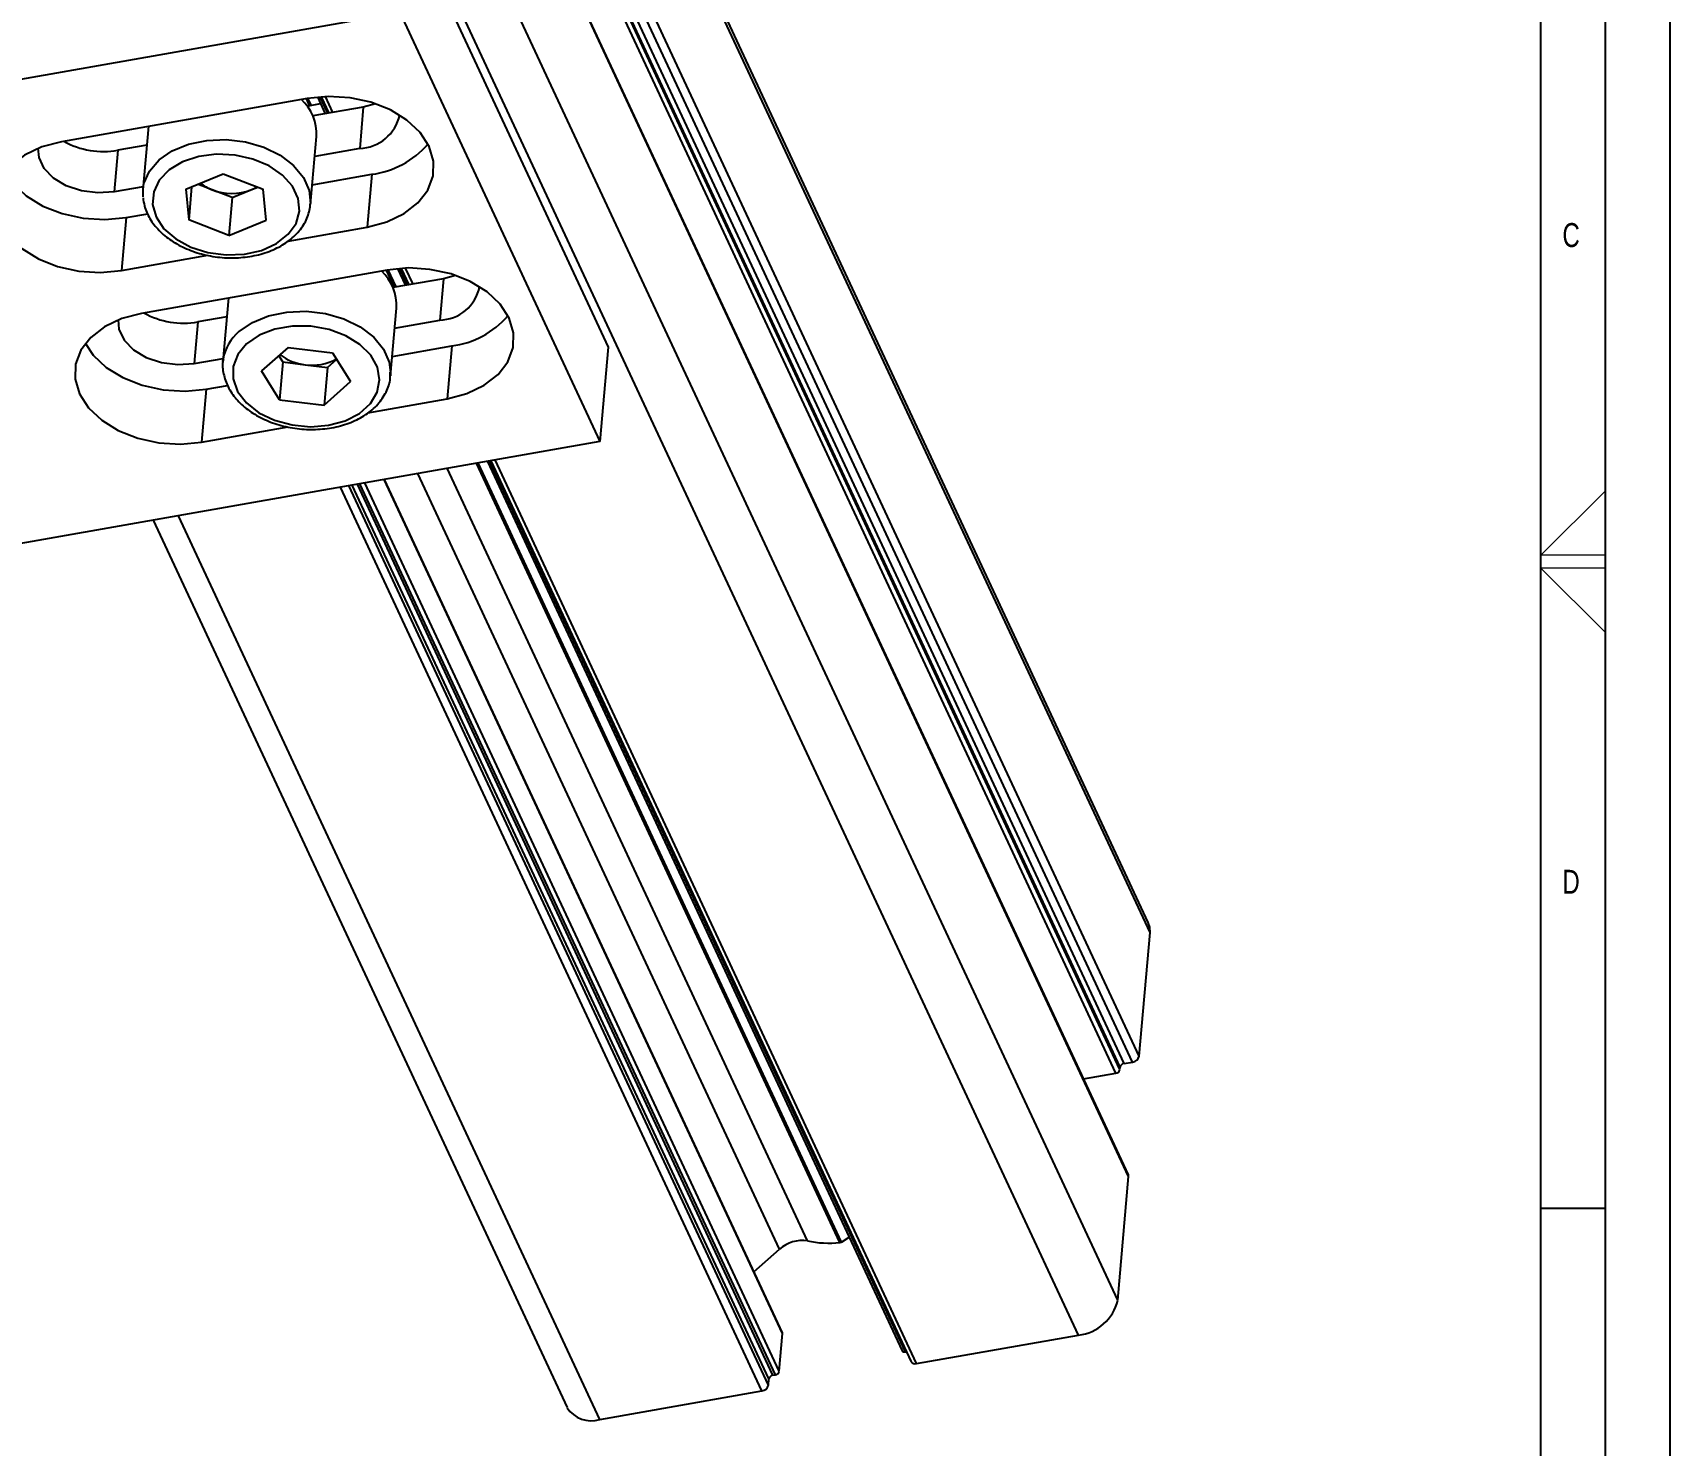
# Model space of a CAD drawing. Header units: millimetres. Extents: x 0 to 420, y 0 to 297.
# Drawn here: x 293.4 to 420, y 80.2 to 189.4 of the extents above; entities that cross this region are included whole.
import ezdxf

# ---------------------------------------------------------------- set-up
doc = ezdxf.new("R2010")
doc.units = ezdxf.units.MM
doc.layers.add('FORMAT', color=7, linetype='Continuous')
doc.layers.add('SLD-0', color=7, linetype='Continuous')
doc.styles.add('SLDTEXTSTYLE0', font='TXT', dxfattribs={"width": 0.75})

msp = doc.modelspace()

# ---------------------------------------------------------------- linework, layer by layer
at = {"color": 7, "linetype": 'Continuous', "lineweight": 25}
for p, q in [((379.66, 120.59), (307.58, 275.18)), ((379.79, 119.83), (307.71, 274.41)), ((378.95, 110.26), (306.87, 264.84)), ((377.16, 108.95), (305.08, 263.54)), ((377.46, 109.22), (305.38, 263.81)), ((377.48, 109.42), (305.4, 264.01)), ((377.78, 109.69), (305.7, 264.28)), ((378.44, 109.81), (306.37, 264.4)), ((378.12, 101.08), (306.04, 255.67)), ((378.14, 100.96), (306.06, 255.54)), ((377.3, 91.39), (305.22, 245.97)), ((374.26, 88.7), (302.18, 243.28)), ((322.44, 198.25), (337.9, 165.08)), ((271.51, 182.09), (321.8, 190.96)), ((321.8, 190.96), (337.27, 157.79)), ((314.63, 184.31), (295.65, 180.96)), ((314.83, 183.76), (314.58, 184.3)), ((314.62, 183.72), (315.68, 183.91)), ((314.96, 183.78), (314.7, 184.32)), ((318.98, 183.64), (315.08, 182.95)), ((315.44, 184.42), (316.04, 183.12)), ((316.24, 183.16), (315.64, 184.44)), ((315.72, 184.44), (316.31, 183.17)), ((316.63, 183.23), (316.06, 184.46)), ((318.98, 183.64), (318.7, 180.43)), ((319.92, 183.89), (318.98, 183.64)), ((302.37, 182.15), (301.94, 177.25)), ((314.89, 176.11), (315.35, 181.37)), ((300, 180.3), (299.72, 177.09)), ((302.24, 180.69), (300, 180.3)), ((318.7, 180.43), (315.22, 179.82)), ((305.26, 177.29), (308.14, 178.48)), ((308.14, 178.48), (311.25, 177.28)), ((301.96, 177.48), (299.72, 177.09)), ((301.95, 176.69), (301.97, 177.45)), ((305.26, 177.29), (305.48, 174.91)), ((305.71, 177.48), (305.48, 174.91)), ((307.29, 177.23), (306.17, 177.67)), ((308.85, 176.64), (307.29, 177.23)), ((308.85, 176.64), (310.29, 177.23)), ((310.29, 177.23), (310.82, 177.45)), ((311.48, 174.9), (311.25, 177.28)), ((315.03, 177.63), (319.63, 178.44)), ((319.63, 178.44), (319.27, 174.36)), ((308.85, 176.64), (308.59, 173.72)), ((300.65, 175.1), (300.29, 171.01)), ((300.65, 175.1), (302.32, 175.39)), ((308.59, 173.72), (305.48, 174.91)), ((308.59, 173.72), (311.48, 174.9)), ((313.17, 173.28), (319.27, 174.36)), ((300.29, 171.01), (306.97, 172.19)), ((320.82, 171.04), (301.84, 167.69)), ((321.39, 169.7), (320.77, 171.03)), ((321.51, 169.73), (320.89, 171.05)), ((321.63, 171.15), (322.23, 169.85)), ((322.42, 169.89), (321.83, 171.17)), ((321.9, 171.17), (322.5, 169.9)), ((322.82, 169.96), (322.25, 171.19)), ((325.17, 170.37), (321.26, 169.68)), ((325.17, 170.37), (324.89, 167.16)), ((326.11, 170.62), (325.17, 170.37)), ((308.56, 168.88), (308.13, 163.98)), ((308.43, 167.42), (306.19, 167.03)), ((321.08, 162.85), (321.54, 168.1)), ((321.4, 166.55), (324.89, 167.16)), ((306.19, 167.03), (305.91, 163.82)), ((313.16, 165.06), (311.11, 163.25)), ((313.16, 165.06), (316.6, 164.65)), ((316.6, 164.65), (318, 162.41)), ((321.21, 164.36), (325.81, 165.17)), ((325.81, 165.17), (325.46, 161.09)), ((337.9, 165.08), (337.27, 157.79)), ((305.91, 163.82), (308.15, 164.21)), ((308.13, 163.98), (308.15, 164.14)), ((312.76, 163.93), (312.44, 164.43)), ((312.76, 163.93), (312.51, 161.01)), ((312.76, 163.93), (314.48, 163.72)), ((314.48, 163.72), (316.21, 163.51)), ((316.21, 163.51), (315.95, 160.59)), ((316.21, 163.51), (316.92, 164.14)), ((306.84, 161.83), (308.49, 162.12)), ((312.51, 161.01), (311.11, 163.25)), ((315.95, 160.59), (318, 162.41)), ((306.84, 161.83), (306.48, 157.74)), ((312.51, 161.01), (315.95, 160.59)), ((319.33, 160.01), (325.46, 161.09)), ((306.48, 157.74), (313.18, 158.92)), ((337.27, 157.79), (286.98, 148.92)), ((353.31, 95.99), (325.47, 155.71)), ((355.82, 95.85), (327.73, 156.1)), ((355.94, 95.89), (327.85, 156.13)), ((328.57, 156.25), (360.63, 87.49)), ((360.88, 87.4), (328.76, 156.29)), ((328.84, 156.3), (361.32, 86.64)), ((361.74, 86.49), (329.16, 156.36)), ((350.64, 85.59), (318.52, 154.48)), ((350.83, 85.63), (318.71, 154.51)), ((351.13, 85.9), (319.1, 154.58)), ((351.39, 88.81), (320.6, 154.85)), ((351.38, 88.87), (320.61, 154.85)), ((351.16, 95.35), (323.2, 155.31)), ((349.78, 84.38), (317.21, 154.25)), ((350.29, 84.83), (317.87, 154.37)), ((350.33, 85.32), (318.12, 154.41)), ((337.26, 82.17), (304.68, 152.04)), ((302.74, 151.7), (334.73, 83.09)), ((378.95, 110.26), (379.79, 119.83)), ((374.65, 108.51), (377.16, 108.95)), ((377.46, 109.22), (377.48, 109.42)), ((377.78, 109.69), (378.44, 109.81)), ((377.3, 91.39), (378.14, 100.96)), ((355.94, 95.89), (356.54, 96.26)), ((349.17, 93.59), (351.16, 95.35)), ((351.13, 85.9), (351.39, 88.81)), ((361.74, 86.49), (374.26, 88.7)), ((360.88, 87.4), (360.96, 87.41)), ((350.29, 84.83), (350.33, 85.32)), ((350.64, 85.59), (350.83, 85.63)), ((337.26, 82.17), (349.78, 84.38))]:
    msp.add_line(p, q, dxfattribs=at)
at = {"color": 7, "linetype": 'Continuous', "lineweight": 25, "flags": 128}
for points in [[(319.27, 174.36), (320.8, 174.76), (322.13, 175.4), (323.2, 176.23), (323.96, 177.21), (324.37, 178.31), (324.4, 179.45), (324.07, 180.59), (323.37, 181.66), (322.35, 182.62), (321.07, 183.42), (319.57, 184.01), (317.95, 184.36), (316.27, 184.46), (314.63, 184.31)], [(301.97, 177.45), (302.02, 177.72), (302.44, 178.69), (303.19, 179.55), (304.21, 180.26), (305.47, 180.77), (306.88, 181.06), (308.37, 181.12), (309.87, 180.94), (311.29, 180.53), (312.55, 179.91), (313.59, 179.11), (314.36, 178.19), (314.8, 177.18), (314.9, 176.19)], [(295.65, 180.96), (294.13, 180.56), (292.8, 179.93), (291.72, 179.1), (290.96, 178.11), (290.56, 177.02), (290.52, 175.87), (290.86, 174.73), (291.55, 173.66), (292.57, 172.7), (293.86, 171.9), (295.35, 171.32), (296.98, 170.96), (298.65, 170.86), (300.29, 171.01)], [(299.72, 177.09), (298.46, 177), (297.19, 177.15), (296.02, 177.55), (295.03, 178.15), (294.3, 178.9), (293.91, 179.75), (293.85, 180.46)], [(302.69, 176.11), (302.96, 175.14), (303.57, 174.23), (304.48, 173.44), (305.64, 172.81), (306.97, 172.39), (308.38, 172.21), (309.8, 172.26), (311.12, 172.56), (312.27, 173.09), (313.18, 173.8), (313.78, 174.65), (314.05, 175.6), (313.95, 176.58), (313.51, 177.52), (312.74, 178.38), (311.7, 179.1), (310.45, 179.62), (309.07, 179.93), (307.64, 179.99), (306.26, 179.81), (305.01, 179.4), (303.98, 178.78), (303.21, 177.99), (302.78, 177.08), (302.69, 176.11)], [(291.31, 178.63), (291.91, 177.74), (292.93, 176.78), (294.21, 175.99), (295.71, 175.4), (297.33, 175.04), (299.01, 174.94), (300.65, 175.1)], [(310.29, 177.23), (310.6, 177.38), (310.76, 177.47)], [(325.46, 161.09), (326.98, 161.49), (328.31, 162.13), (329.39, 162.96), (330.15, 163.94), (330.55, 165.04), (330.59, 166.18), (330.25, 167.32), (329.56, 168.4), (328.54, 169.35), (327.25, 170.15), (325.76, 170.74), (324.13, 171.09), (322.46, 171.2), (320.82, 171.04)], [(301.84, 167.69), (300.32, 167.29), (298.98, 166.66), (297.91, 165.83), (297.15, 164.84), (296.74, 163.75), (296.71, 162.6), (297.04, 161.46), (297.74, 160.39), (298.76, 159.43), (300.04, 158.64), (301.54, 158.05), (303.16, 157.69), (304.84, 157.59), (306.48, 157.74)], [(300.03, 167.19), (300.09, 166.48), (300.49, 165.63), (301.21, 164.88), (302.2, 164.28), (303.38, 163.88), (304.65, 163.73), (305.91, 163.82)], [(309.37, 166.28), (310.4, 166.98), (311.65, 167.5), (313.06, 167.79), (314.55, 167.85), (316.05, 167.67), (317.47, 167.26), (318.74, 166.64), (319.78, 165.85), (320.54, 164.92), (320.98, 163.92), (321.09, 163.11)], [(309.96, 165.34), (309.27, 164.52), (308.91, 163.59), (308.91, 162.62), (309.26, 161.66), (309.94, 160.77), (310.91, 160.01), (312.11, 159.43), (313.47, 159.06), (314.89, 158.93), (316.29, 159.04), (317.58, 159.39), (318.69, 159.96), (319.53, 160.71), (320.06, 161.59), (320.24, 162.55), (320.07, 163.52), (319.55, 164.46), (318.72, 165.29), (317.62, 165.96), (316.33, 166.44), (314.93, 166.69), (313.51, 166.7), (312.15, 166.47), (310.94, 166), (309.96, 165.34)], [(297.5, 165.36), (298.1, 164.47), (299.11, 163.51), (300.4, 162.72), (301.89, 162.13), (303.52, 161.77), (305.2, 161.67), (306.84, 161.83)], [(321.09, 163.11), (321.08, 162.89), (321.08, 162.85)], [(379.79, 119.83), (379.77, 120.24), (379.66, 120.59)], [(378.14, 100.96), (378.13, 101.03), (378.12, 101.08)], [(351.39, 88.81), (351.38, 88.84), (351.38, 88.87)]]:
    msp.add_lwpolyline(points, dxfattribs=at)
at = {"color": 7, "linetype": 'Continuous', "lineweight": 25}
for centre, radius, start, end in [((311.76, 181.58), 3.6, 356.6265, 47.6102), ((318.56, 183.74), 3.31, 272.3957, 347.6058), ((298.89, 186.45), 6.25, 240.6892, 280.2216), ((318.78, 185.22), 6.83, 277.0912, 319.425), ((308.47, 180.37), 3.34, 231.3772, 249.4638), ((308.8, 181.14), 4.18, 248.8927, 290.8771), ((317.95, 168.31), 3.6, 356.6325, 47.6043), ((324.82, 170.38), 3.21, 271.1125, 348.889), ((305.08, 173.18), 6.25, 240.6892, 280.2216), ((324.97, 171.95), 6.83, 277.0912, 319.425), ((311.58, 163.59), 3.48, 129.4854, 170.91), ((314.86, 167.43), 3.73, 231.4796, 264.2613), ((315.04, 167.42), 3.74, 261.4714, 299.8422), ((378.38, 110.39), 0.591, 276.6365, 346.4081), ((377.11, 109.3), 0.355, 276.6365, 346.4081), ((377.82, 109.34), 0.355, 96.6365, 166.4081), ((352.9, 93.42), 2.59, 80.8842, 132.2318), ((355, 104.14), 8.33, 258.3201, 275.6645), ((355.79, 96.14), 0.283, 275.9958, 301.1726), ((373.85, 92.22), 3.55, 276.6365, 346.4081), ((360.82, 87.62), 0.225, 213.2694, 286.7291), ((361.63, 86.85), 0.375, 213.2694, 286.7291), ((349.72, 84.97), 0.591, 276.6365, 346.4081), ((350.68, 85.24), 0.355, 96.6365, 166.4081), ((350.79, 85.98), 0.355, 276.6365, 346.4081), ((336.61, 84.32), 2.25, 213.2694, 286.7291)]:
    msp.add_arc(centre, radius, start, end, dxfattribs=at)
for points, knots in [([(301.95, 176.62), (301.98, 176.41), (302.06, 175.86), (302.45, 174.99), (303.15, 174.08), (304.12, 173.28), (305.3, 172.65), (306.64, 172.2), (308.06, 171.97), (309.51, 171.97), (310.9, 172.19), (312.19, 172.64), (313.29, 173.3), (314.15, 174.15), (314.74, 175.13), (314.85, 175.85), (314.9, 176.2)], [0, 0, 0, 0, 0.041632, 0.111751, 0.182885, 0.255764, 0.329798, 0.404233, 0.478721, 0.553303, 0.628095, 0.703224, 0.778735, 0.854144, 0.928344, 1, 1, 1, 1]), ([(308.17, 164.17), (308.16, 164.13), (308.05, 163.76), (308.15, 163), (308.48, 161.99), (309.12, 161.05), (310.02, 160.22), (311.15, 159.53), (312.45, 159.03), (313.86, 158.74), (315.3, 158.68), (316.72, 158.84), (318.04, 159.23), (319.2, 159.83), (320.14, 160.63), (320.77, 161.58), (321.09, 162.45), (321.06, 162.98), (321.05, 163.15)], [0, 0, 0, 0, 0.0070189, 0.0728574, 0.1381262, 0.2042262, 0.2719602, 0.340973, 0.4105433, 0.4801883, 0.5498966, 0.6197742, 0.6899322, 0.7604554, 0.8310809, 0.9008973, 0.9688112, 1, 1, 1, 1])]:
    msp.add_open_spline(points, degree=3, knots=knots, dxfattribs=at)
at = {"layer": 'FORMAT'}
msp.add_line((410, 98.5), (415, 98.5), dxfattribs=at)
at = {"layer": 'SLD-0'}
for p, q in [((420, 0), (420, 297)), ((415, 5), (415, 292)), ((410, 10), (410, 287))]:
    msp.add_line(p, q, dxfattribs=at)
at = {"layer": 'SLD-0', "color": 7, "linetype": 'Continuous', "lineweight": 18}
for p, q in [((410, 149), (415, 153.98)), ((415, 149), (410, 149)), ((410, 148), (415, 143.02)), ((415, 148), (410, 148))]:
    msp.add_line(p, q, dxfattribs=at)

# ---------------------------------------------------------------- texts
at = {"layer": 'FORMAT', "char_height": 1.85, "attachment_point": 1, "style": 'SLDTEXTSTYLE0'}
for s, insert in [('C', (411.67, 174.67)), ('D', (411.67, 124.67))]:
    msp.add_mtext(s, dxfattribs=dict(at, insert=insert))

doc.saveas('drawing.dxf')
